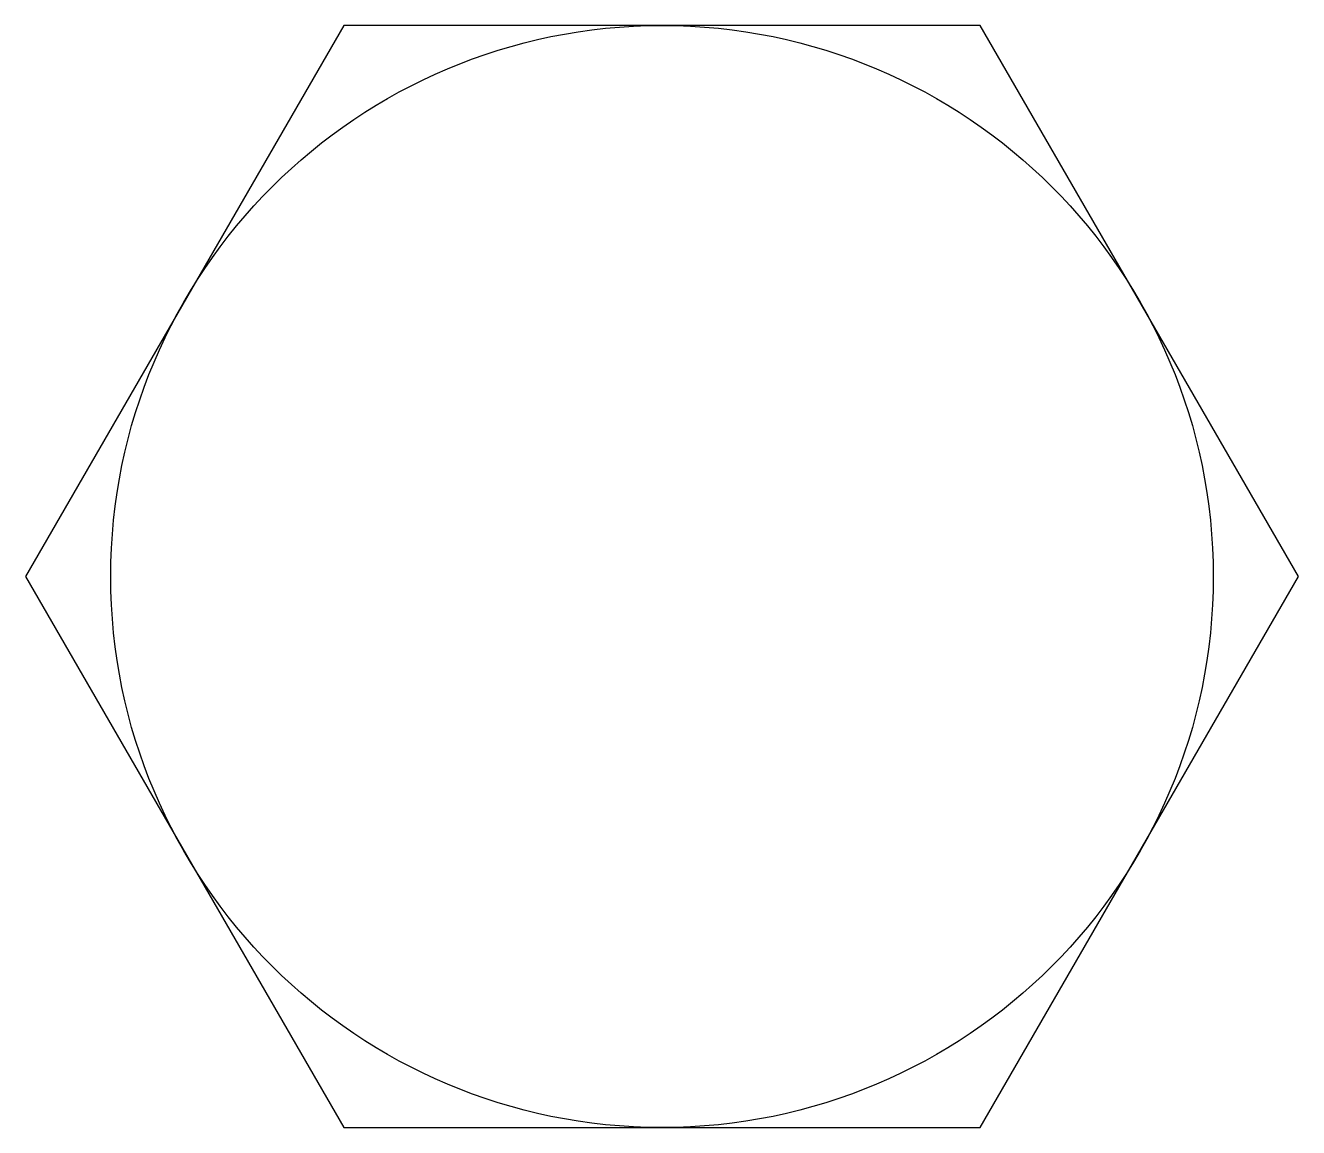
# Model space of a CAD drawing. Extents: x 0 to 37, y 0 to 32.
import ezdxf

# ---------------------------------------------------------------- set-up
doc = ezdxf.new("R2010")
doc.units = 0
doc.header["$LTSCALE"] = 10
doc.layers.get('0').update_dxf_attribs({"linetype": 'CONTINUOUS'})

msp = doc.modelspace()

# ---------------------------------------------------------------- linework, layer by layer
for p, q in [((9.2376, 32), (0, 16)), ((27.7128, 32), (9.2376, 32)), ((36.9504, 16), (27.7128, 32)), ((0, 16), (9.2376, 0)), ((27.7128, 0), (36.9504, 16)), ((9.2376, 0), (27.7128, 0))]:
    msp.add_line(p, q)
msp.add_circle((18.4752, 16), 16)

doc.saveas('drawing.dxf')
